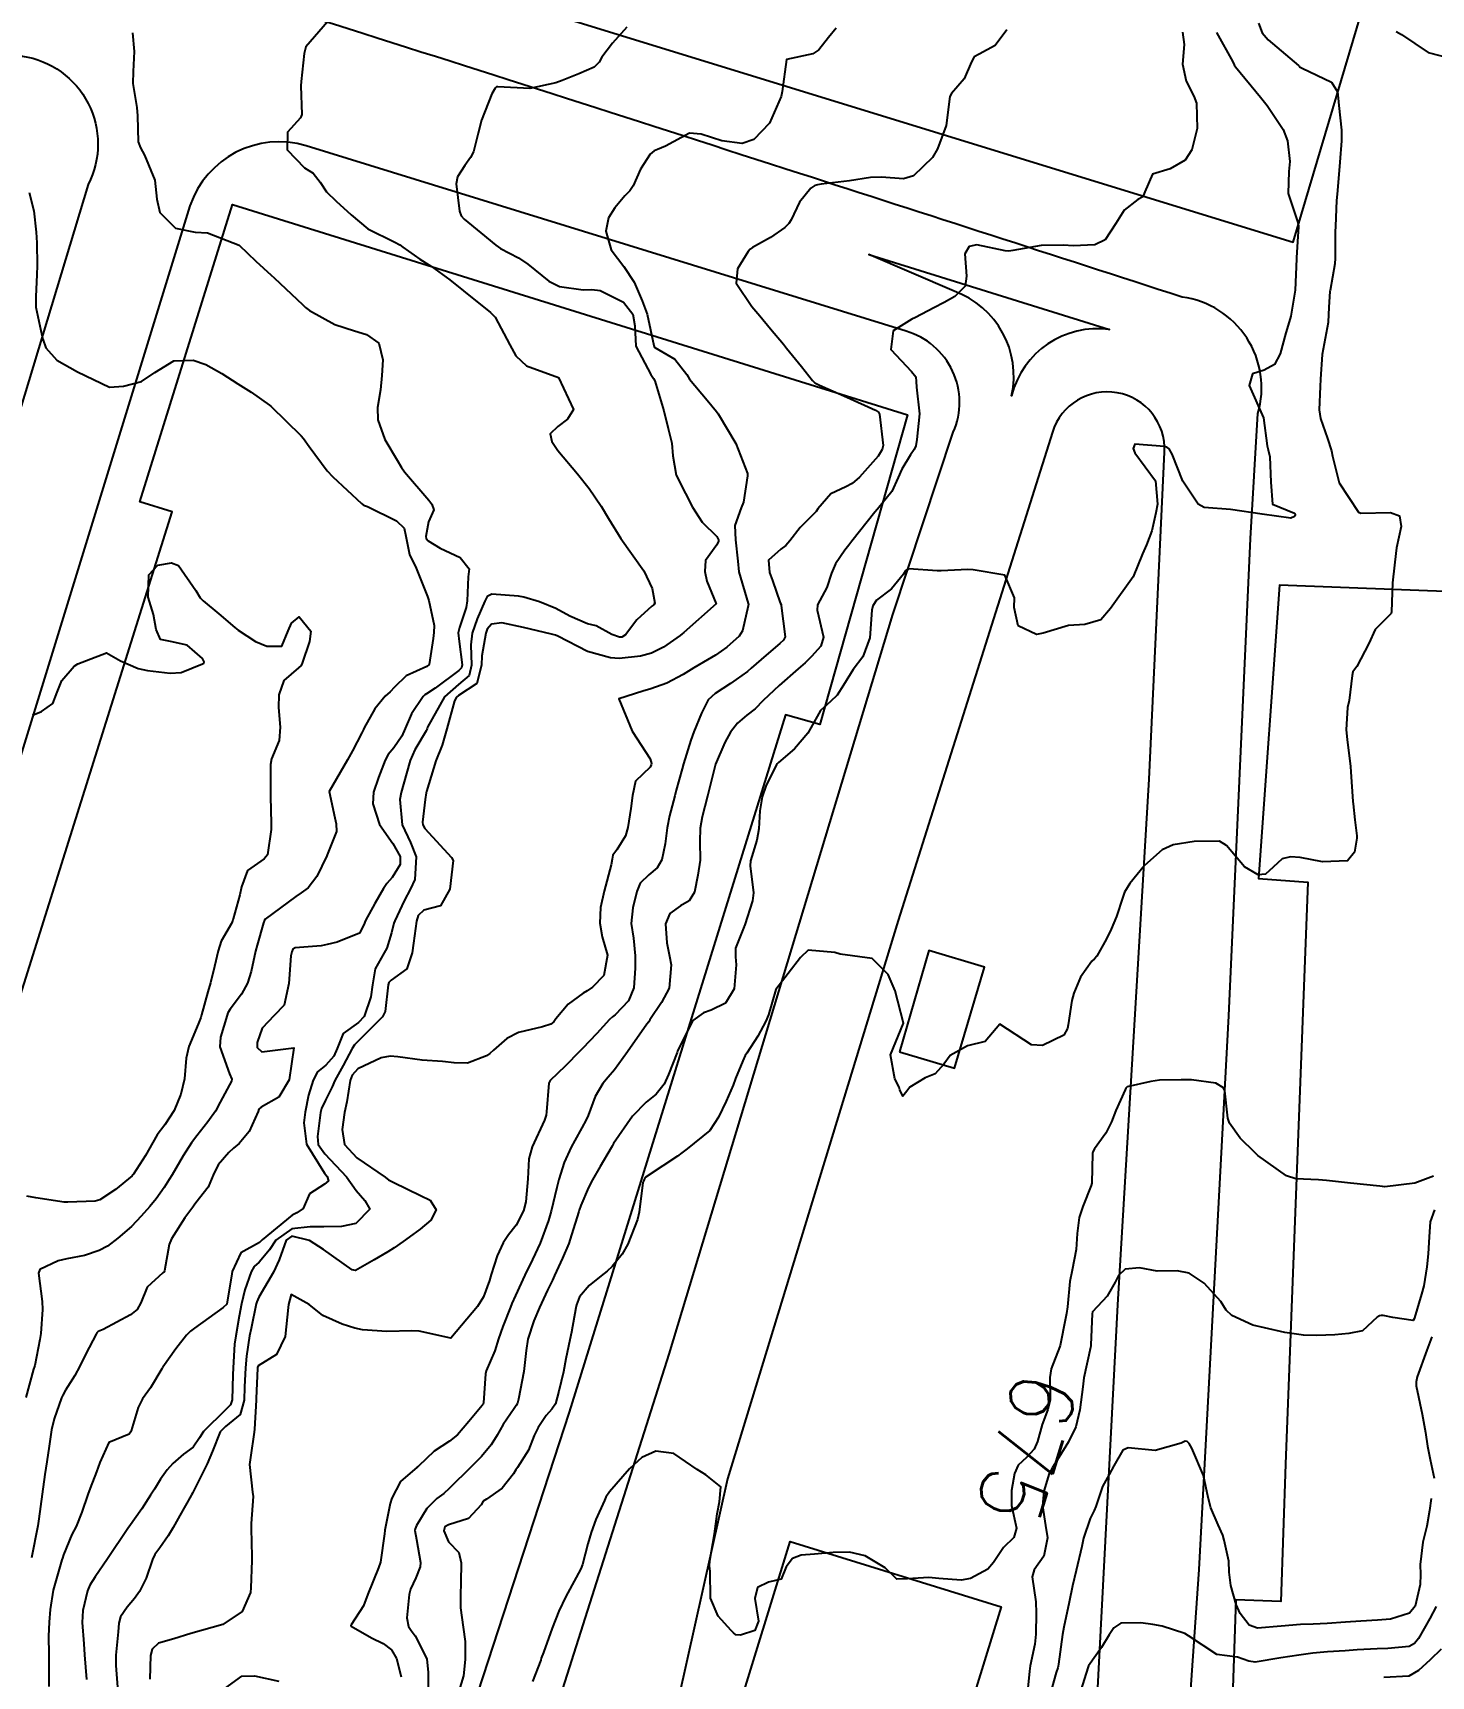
# Model space of a CAD drawing. Header units: metres. Extents: x 292545 to 299085, y 7450245 to 7463078.
# Drawn here: x 296353.4 to 296440.6, y 7459966.2 to 7460068.7 of the extents above; entities that cross this region are included whole.
import ezdxf
from ezdxf.enums import TextEntityAlignment as Align

# ---------------------------------------------------------------- set-up
doc = ezdxf.new("R2010")
doc.units = ezdxf.units.M
for name, color, linetype in [('Cotas', 45, 'Continuous'), ('Curvas de Nivel 1m', 11, 'Continuous'), ('Curvas de Nivel 5m', 15, 'Continuous'), ('Edificações', 30, 'Continuous'), ('Vias Primárias', 230, 'Continuous')]:
    doc.layers.add(name, color=color, linetype=linetype)
doc.styles.add('Style-STANDARD', font='STANDARD.shx')

msp = doc.modelspace()

# ---------------------------------------------------------------- linework, layer by layer
at = {"layer": 'Curvas de Nivel 1m', "flags": 128}
for points, elevation in [([(296371.76, 7460069.39), (296370.41, 7460067.83), (296370.31, 7460067.5), (296370.3, 7460067.41), (296370.11, 7460065.68), (296370.09, 7460065.41), (296370.16, 7460063.61), (296370.06, 7460063.41), (296369.26, 7460062.51), (296369.24, 7460061.42), (296370.32, 7460060.3), (296370.85, 7460059.95), (296371.29, 7460059.4), (296371.69, 7460058.79), (296372.29, 7460058.21), (296373.22, 7460057.37), (296374.27, 7460056.49), (296375.95, 7460055.65), (296376.26, 7460055.48), (296376.45, 7460055.34), (296377.51, 7460054.59), (296378.24, 7460054.14), (296379.38, 7460053.3), (296380.23, 7460052.63), (296381.93, 7460051.27), (296382.21, 7460050.97), (296383.12, 7460049.26), (296383.49, 7460048.56), (296384.17, 7460047.95), (296386.16, 7460047.22), (296387.09, 7460045.21), (296386.72, 7460044.62), (296386.12, 7460044.17), (296385.64, 7460043.7), (296385.75, 7460043.22), (296386.11, 7460042.67), (296387.34, 7460041.21), (296388.08, 7460040.3), (296388.82, 7460039.19), (296389.29, 7460038.42), (296390.04, 7460037.17), (296391.48, 7460035.16), (296392, 7460034.06), (296392.17, 7460033.15), (296392.1, 7460033.04), (296391.99, 7460032.96), (296391.04, 7460032.11), (296390.33, 7460031.17), (296390.11, 7460031.03), (296389.97, 7460031.03), (296389.48, 7460031.18), (296388.51, 7460031.73), (296387.98, 7460031.86), (296386.86, 7460032.34), (296385.99, 7460032.81), (296384.97, 7460033.23), (296384, 7460033.52), (296383.67, 7460033.58), (296382, 7460033.7), (296381.71, 7460033.56), (296381.57, 7460033.27), (296381.09, 7460032.17), (296380.77, 7460031.28), (296380.69, 7460030.55), (296380.74, 7460029.28), (296380.59, 7460028.63), (296379.93, 7460028.08), (296379.05, 7460027.3), (296378, 7460025.41), (296377.97, 7460025.32), (296377.95, 7460025.27), (296377.9, 7460025.18), (296377.21, 7460024), (296376.9, 7460023.33), (296376.67, 7460022.53), (296376.35, 7460021.34), (296376.27, 7460020.91), (296376.4, 7460019.33), (296376.94, 7460018.21), (296377.29, 7460017.33), (296377.2, 7460015.92), (296376.94, 7460015.33), (296376.53, 7460014.58), (296375.95, 7460013.34), (296375.9, 7460013.19), (296375.75, 7460012.58), (296375.45, 7460011.63), (296375.29, 7460011.34), (296374.73, 7460010.34), (296374.55, 7460009.35), (296374.46, 7460008.6), (296374.05, 7460007.36), (296373.68, 7460007), (296372.74, 7460006.31), (296372.36, 7460005.38), (296372.15, 7460004.89), (296371.65, 7460004.34), (296371.12, 7460003.92), (296370.85, 7460003.4), (296370.57, 7460002.46), (296370.36, 7460001.4), (296370.28, 7460000.73), (296370.44, 7459999.4), (296371.57, 7459997.59), (296371.73, 7459997.39), (296371.82, 7459997.13), (296371.56, 7459996.91), (296370.63, 7459996.32), (296370.24, 7459995.4), (296369.83, 7459995.12), (296369.54, 7459994.97), (296367.67, 7459993.44), (296367.6, 7459993.36), (296367.52, 7459993.28), (296366.34, 7459992.63), (296365.81, 7459991.46), (296365.76, 7459991.18), (296365.48, 7459989.46), (296365.47, 7459989.42), (296365.24, 7459989.23), (296363.46, 7459987.93), (296363.21, 7459987.74), (296362.96, 7459987.49), (296362.3, 7459986.64), (296361.49, 7459985.51), (296361.46, 7459985.47), (296361.42, 7459985.4), (296360.71, 7459984.22), (296360.22, 7459983.52), (296359.94, 7459982.99), (296359.5, 7459981.53), (296359.47, 7459981.44), (296359.38, 7459981.33), (296358.11, 7459980.81), (296357.55, 7459979.56), (296357.35, 7459978.98), (296356.95, 7459977.95), (296356.81, 7459977.57), (296356.43, 7459976.45), (296356.08, 7459975.57), (296355.81, 7459975.06), (296355.29, 7459973.8), (296355.22, 7459973.58), (296355.19, 7459973.49), (296354.64, 7459971.59), (296354.45, 7459970.39), (296354.39, 7459969.59), (296354.36, 7459968.73), (296354.37, 7459967.59), (296354.38, 7459966.77), (296354.38, 7459965.59)], 682), ([(296359.6, 7460068.71), (296359.7, 7460067.54), (296359.63, 7460066.29), (296359.61, 7460065.54), (296359.85, 7460064.05), (296359.91, 7460063.53), (296359.95, 7460061.92), (296360.08, 7460061.53), (296360.33, 7460061.09), (296360.99, 7460059.52), (296361.11, 7460058.33), (296361.3, 7460057.51), (296362.27, 7460056.53), (296363.49, 7460056.27), (296364.26, 7460056.24), (296366.25, 7460055.46), (296367.28, 7460054.48), (296368.23, 7460053.59), (296368.42, 7460053.43), (296370.22, 7460051.74), (296370.39, 7460051.58), (296370.62, 7460051.4), (296372.2, 7460050.53), (296373.44, 7460050.12), (296374.19, 7460049.89), (296374.96, 7460049.35), (296375.21, 7460048.31), (296375.14, 7460047.35), (296375.05, 7460046.45), (296374.87, 7460045.35), (296374.9, 7460044.58), (296375.33, 7460043.35), (296376.1, 7460042.06), (296376.37, 7460041.61), (296376.56, 7460041.33), (296378.07, 7460039.56), (296378.26, 7460039.31), (296378.39, 7460038.97), (296378.05, 7460038.22), (296377.89, 7460037.31), (296377.91, 7460037.18), (296378.04, 7460037.04), (296378.77, 7460036.57), (296380.03, 7460036), (296380.58, 7460035.28), (296380.52, 7460034.78), (296380.47, 7460033.29), (296380.4, 7460032.87), (296379.98, 7460031.62), (296379.91, 7460031.29), (296379.96, 7460030.75), (296380.15, 7460029.29), (296380.12, 7460029.11), (296379.94, 7460028.95), (296378.46, 7460027.85), (296377.92, 7460027.49), (296377.82, 7460027.42), (296377.72, 7460027.32), (296376.99, 7460026.25), (296376.6, 7460025.33), (296376.38, 7460024.85), (296375.88, 7460024.13), (296375.53, 7460023.7), (296375.34, 7460023.35), (296374.94, 7460022.27), (296374.62, 7460021.35), (296374.58, 7460020.62), (296375, 7460019.35), (296375.82, 7460018.15), (296376.29, 7460017.34), (296376.29, 7460016.84), (296375.79, 7460016.03), (296375.46, 7460015.67), (296375.24, 7460015.35), (296374.7, 7460014.42), (296374.13, 7460013.36), (296374.02, 7460013.08), (296373.75, 7460012.57), (296372.36, 7460012), (296371.74, 7460011.85), (296371.35, 7460011.78), (296369.74, 7460011.66), (296369.59, 7460011.56), (296369.53, 7460011.41), (296369.47, 7460011.16), (296369.35, 7460009.42), (296369.05, 7460008.07), (296368.43, 7460007.43), (296367.68, 7460006.65), (296367.36, 7460005.74), (296367.36, 7460005.44), (296367.66, 7460005.17), (296369.66, 7460005.41), (296369.36, 7460003.41), (296368.72, 7460002.33), (296367.62, 7460001.71), (296367.48, 7460001.58), (296367.42, 7460001.44), (296366.86, 7460000.19), (296366.24, 7459999.45), (296365.89, 7459999.16), (296365.59, 7459998.89), (296364.94, 7459998.11), (296364.62, 7459997.47), (296364.31, 7459996.72), (296363.55, 7459995.75), (296363.43, 7459995.6), (296363.35, 7459995.48), (296362.85, 7459994.81), (296362.02, 7459993.5), (296361.88, 7459993.14), (296361.59, 7459991.51), (296361.56, 7459991.44), (296361.49, 7459991.39), (296360.5, 7459990.5), (296360.1, 7459989.52), (296359.89, 7459989.1), (296359.47, 7459988.76), (296357.76, 7459987.86), (296357.45, 7459987.72), (296357.37, 7459987.64), (296357.33, 7459987.56), (296356.68, 7459986.33), (296356.31, 7459985.57), (296356, 7459984.99), (296355.41, 7459984.07), (296355.24, 7459983.75), (296355.16, 7459983.58), (296354.71, 7459982.27), (296354.54, 7459981.59), (296354.39, 7459980.57), (296354.24, 7459979.59), (296354.12, 7459978.81), (296353.95, 7459977.59), (296353.75, 7459976.04), (296353.68, 7459975.6), (296353.28, 7459973.61)], 683), ([(296390.42, 7460069.07), (296389.52, 7460068.06), (296388.87, 7460067.19), (296388.69, 7460066.89), (296388.39, 7460066.56), (296387.43, 7460066.16), (296386.38, 7460065.73), (296386, 7460065.6), (296384.37, 7460065.24), (296382.37, 7460065.35), (296382.3, 7460065.34), (296382.21, 7460065.26), (296382.01, 7460064.91), (296381.36, 7460063.27), (296381.16, 7460062.46), (296380.85, 7460061.28), (296380.67, 7460060.94), (296380.31, 7460060.44), (296379.87, 7460059.73), (296379.78, 7460059.3), (296379.99, 7460057.59), (296380.1, 7460057.29), (296380.28, 7460057.08), (296381.32, 7460056.23), (296382.26, 7460055.46), (296382.55, 7460055.27), (296383.67, 7460054.67), (296384.24, 7460054.28), (296385.55, 7460053.23), (296386.23, 7460052.89), (296387.71, 7460052.68), (296388.23, 7460052.71), (296388.77, 7460052.64), (296390.21, 7460051.91), (296390.79, 7460051.16), (296390.92, 7460050.44), (296390.98, 7460049.16), (296391.92, 7460047.4), (296392.09, 7460047.15), (296392.16, 7460047), (296392.74, 7460045.14), (296393.01, 7460044.03), (296393.22, 7460043.13), (296393.3, 7460042.33), (296393.51, 7460041.13), (296394.08, 7460039.99), (296394.52, 7460039.12), (296395.13, 7460038.19), (296396.04, 7460037.31), (296396.14, 7460037.1), (296396.14, 7460037), (296396.04, 7460036.78), (296395.33, 7460035.81), (296395.28, 7460035.11), (296395.41, 7460034.52), (296395.99, 7460033.1), (296393.97, 7460031.31), (296393.88, 7460031.23), (296393.76, 7460031.13), (296392.72, 7460030.39), (296391.96, 7460030.02), (296391.28, 7460029.83), (296389.95, 7460029.69), (296389.4, 7460029.73), (296387.96, 7460030.12), (296386.11, 7460031.08), (296385.97, 7460031.15), (296385.72, 7460031.22), (296383.98, 7460031.63), (296382.63, 7460031.91), (296381.98, 7460031.83), (296381.71, 7460031.53), (296381.62, 7460031.27), (296381.38, 7460029.85), (296381.36, 7460029.28), (296381.07, 7460028.14), (296379.92, 7460027.38), (296379.8, 7460027.29), (296379.68, 7460027.05), (296379.2, 7460025.3), (296378.91, 7460024.28), (296378.51, 7460023.31), (296377.92, 7460021.39), (296377.91, 7460021.32), (296377.85, 7460020.91), (296377.67, 7460019.49), (296377.69, 7460019.32), (296377.83, 7460019.1), (296379.49, 7460017.29), (296379.59, 7460017.09), (296379.38, 7460015.3), (296378.81, 7460014.26), (296377.76, 7460014), (296377.41, 7460013.67), (296377.3, 7460013.32), (296377.11, 7460011.95), (296377.04, 7460011.33), (296376.7, 7460010.35), (296375.72, 7460009.63), (296375.57, 7460009.48), (296375.54, 7460009.34), (296375.34, 7460007.69), (296375.18, 7460007.35), (296373.67, 7460005.83), (296373.44, 7460005.6), (296373.3, 7460005.37), (296372.72, 7460004.31), (296372.21, 7460003.38), (296372.04, 7460002.98), (296371.62, 7460002.15), (296371.38, 7460001.63), (296371.31, 7460001.39), (296371.12, 7459999.88), (296371.18, 7459999.39), (296371.58, 7459998.8), (296372.93, 7459997.38), (296373.55, 7459996.52), (296374.09, 7459995.9), (296374.4, 7459995.36), (296373.53, 7459994.47), (296372.63, 7459994.28), (296371.53, 7459994.25), (296370.67, 7459994.26), (296369.53, 7459994.12), (296368.53, 7459993.42), (296368.14, 7459992.81), (296367.5, 7459992.04), (296367.17, 7459991.77), (296366.99, 7459991.45), (296366.6, 7459990.33), (296366.38, 7459989.45), (296366.24, 7459988.68), (296366.03, 7459987.45), (296365.96, 7459986.94), (296365.86, 7459985.46), (296365.85, 7459985.03), (296365.8, 7459983.46), (296365.71, 7459983.15), (296365.4, 7459982.83), (296364.01, 7459981.48), (296363.76, 7459981.1), (296363.37, 7459980.52), (296362.78, 7459980.08), (296362.11, 7459979.5), (296361.76, 7459979.09), (296361.34, 7459978.51), (296360.96, 7459977.89), (296360.72, 7459977.52), (296360.17, 7459976.67), (296359.36, 7459975.53), (296359.34, 7459975.5), (296359.3, 7459975.45), (296358.02, 7459973.55), (296357.27, 7459972.43), (296356.93, 7459971.9), (296356.78, 7459971.56), (296356.49, 7459970.32), (296356.46, 7459969.57), (296356.55, 7459968.24), (296356.6, 7459967.57), (296356.73, 7459966.03)], 681), ([(296414.12, 7460068.89), (296413.4, 7460067.91), (296412.4, 7460067.37), (296412.09, 7460067.22), (296411.93, 7460066.91), (296411.46, 7460065.84), (296410.67, 7460064.93), (296410.56, 7460064.74), (296410.35, 7460062.93), (296409.8, 7460061.47), (296409.49, 7460060.94), (296408.31, 7460059.8), (296407.68, 7460059.6), (296406.31, 7460059.7), (296405.62, 7460059.68), (296404.31, 7460059.48), (296402.55, 7460059.27), (296402.31, 7460059.24), (296402.15, 7460059.19), (296401.91, 7460059.03), (296401.19, 7460058.15), (296400.67, 7460057.05), (296400.52, 7460056.81), (296400.28, 7460056.58), (296399.39, 7460055.94), (296398.26, 7460055.33), (296398.11, 7460055.22), (296397.99, 7460055.08), (296397.33, 7460054), (296397.25, 7460053.09), (296398.21, 7460051.64), (296398.72, 7460051.07), (296399.39, 7460050.26), (296400.19, 7460049.3), (296400.39, 7460049.05), (296401.31, 7460047.9), (296402, 7460047.03), (296402.16, 7460046.88), (296402.45, 7460046.74), (296404.15, 7460045.99), (296405.94, 7460045.18), (296406.13, 7460045.05), (296406.17, 7460044.98), (296406.18, 7460044.93), (296406.41, 7460042.98), (296406.36, 7460042.73), (296406.11, 7460042.3), (296404.94, 7460041), (296404.48, 7460040.61), (296404.08, 7460040.4), (296403.14, 7460039.96), (296402.34, 7460039.03), (296402.23, 7460038.86), (296402.06, 7460038.69), (296401.23, 7460037.86), (296400.59, 7460037.04), (296400.35, 7460036.74), (296400.03, 7460036.52), (296399.25, 7460035.83), (296399.32, 7460035.06), (296399.51, 7460034.56), (296399.99, 7460033.17), (296400.04, 7460033.05), (296400.05, 7460032.99), (296400.29, 7460031.05), (296400.19, 7460030.83), (296399.97, 7460030.63), (296399.12, 7460029.9), (296398.18, 7460029.08), (296397.94, 7460028.88), (296396.89, 7460028.13), (296395.93, 7460027.51), (296395.5, 7460027.11), (296395.09, 7460026.29), (296394.61, 7460025.12), (296394.41, 7460024.6), (296393.96, 7460023.13), (296393.87, 7460022.82), (296393.51, 7460021.48), (296393.41, 7460021.13), (296393.08, 7460019.89), (296392.93, 7460019.14), (296392.81, 7460018.14), (296392.6, 7460017.14), (296392.31, 7460016.63), (296391.79, 7460016.21), (296391.26, 7460015.68), (296391.04, 7460015.16), (296390.79, 7460014.14), (296390.7, 7460013.16), (296390.84, 7460012.26), (296390.95, 7460011.16), (296390.95, 7460010.38), (296390.87, 7460009.16), (296390.52, 7460008.35), (296389.69, 7460007.47), (296389.52, 7460007.34), (296389.35, 7460007.18), (296388.56, 7460006.31), (296387.66, 7460005.38), (296387.58, 7460005.29), (296387.49, 7460005.2), (296386.58, 7460004.28), (296385.64, 7460003.37), (296385.55, 7460003.22), (296385.42, 7460001.42), (296385.4, 7460001.22), (296385.29, 7460000.9), (296384.51, 7459999.24), (296384.32, 7459998.5), (296384.24, 7459997.24), (296384.12, 7459995.81), (296383.98, 7459995.24), (296383.53, 7459994.36), (296383.04, 7459993.75), (296382.72, 7459993.26), (296382.34, 7459992.44), (296381.96, 7459991.27), (296381.86, 7459990.9), (296381.48, 7459989.89), (296381.11, 7459989.28), (296379.45, 7459987.3), (296377.46, 7459987.74), (296377.02, 7459987.76), (296375.46, 7459987.72), (296373.93, 7459987.83), (296373.46, 7459987.93), (296372.66, 7459988.18), (296371.47, 7459988.72), (296370.61, 7459989.4), (296369.48, 7459990.04), (296369.31, 7459989.41), (296369.29, 7459989.23), (296369.12, 7459987.41), (296368.57, 7459986.29), (296367.43, 7459985.59), (296367.39, 7459985.48), (296367.38, 7459985.44), (296367.31, 7459983.54), (296367.31, 7459983.44), (296367.2, 7459981.63), (296367.18, 7459981.44), (296366.94, 7459979.86), (296366.88, 7459979.44), (296367.08, 7459977.7), (296367.11, 7459977.44), (296367, 7459975.75), (296366.99, 7459975.44), (296367.03, 7459973.7), (296367.03, 7459973.44), (296366.98, 7459971.73), (296366.96, 7459971.44), (296366.44, 7459970.26), (296365.23, 7459969.46), (296363.23, 7459968.89), (296362.17, 7459968.55), (296361.22, 7459968.3), (296360.82, 7459967.91), (296360.71, 7459967.52), (296360.67, 7459966.04)], 679), ([(296425.09, 7460068.76), (296425.19, 7460067.98), (296425.09, 7460066.76), (296425.32, 7460065.7), (296425.8, 7460064.75), (296425.95, 7460064.32), (296425.99, 7460062.75), (296425.67, 7460061.41), (296425.25, 7460060.76), (296424.32, 7460060.22), (296423.21, 7460059.89), (296422.74, 7460058.79), (296422.61, 7460058.48), (296422.3, 7460058.32), (296421.44, 7460057.65), (296420.92, 7460056.81), (296420.26, 7460055.81), (296419.61, 7460055.48), (296418.26, 7460055.43), (296417.65, 7460055.46), (296416.26, 7460055.45), (296414.51, 7460055.14), (296414.25, 7460055.1), (296414.03, 7460055.11), (296412.26, 7460055.48), (296411.78, 7460055.39), (296411.51, 7460054.92), (296411.61, 7460053.54), (296411.52, 7460052.92), (296410.88, 7460052.27), (296410.22, 7460051.89), (296409.58, 7460051.57), (296408.43, 7460050.96), (296408.2, 7460050.86), (296407.04, 7460050.12), (296406.9, 7460048.97), (296408.17, 7460047.6), (296408.46, 7460047.25), (296408.48, 7460046.96), (296408.5, 7460046.61), (296408.67, 7460044.95), (296408.51, 7460043.35), (296408.44, 7460042.96), (296408.35, 7460042.72), (296408.11, 7460042.4), (296407.57, 7460041.49), (296407.35, 7460040.97), (296406.95, 7460040.1), (296406.06, 7460039.01), (296406.05, 7460039), (296406.03, 7460038.98), (296405.89, 7460038.81), (296404.46, 7460037), (296404.28, 7460036.77), (296404.03, 7460036.44), (296403.43, 7460035.6), (296403.18, 7460035.02), (296402.9, 7460034.13), (296402.31, 7460033.03), (296402.3, 7460032.71), (296402.68, 7460031.02), (296402.53, 7460030.46), (296401.95, 7460029.81), (296401.55, 7460029.43), (296401.12, 7460029.04), (296399.93, 7460028), (296398.93, 7460027.07), (296398.43, 7460026.56), (296397.91, 7460026.15), (296397.33, 7460025.66), (296396.88, 7460025.09), (296396.54, 7460024.45), (296395.96, 7460023.1), (296395.94, 7460023.03), (296395.87, 7460022.78), (296395.46, 7460021.11), (296395.13, 7460019.81), (296395, 7460019.11), (296394.98, 7460018.28), (296394.99, 7460017.11), (296394.86, 7460016.18), (296394.65, 7460015.12), (296394.31, 7460014.58), (296393.77, 7460014.27), (296393.1, 7460013.8), (296392.83, 7460013.14), (296392.92, 7460011.96), (296393.09, 7460011.14), (296393.18, 7460010.59), (296393.07, 7460009.14), (296392.59, 7460008.25), (296391.86, 7460007.15), (296391.79, 7460007.04), (296391.68, 7460006.88), (296390.46, 7460005.17), (296389.65, 7460004.04), (296389.25, 7460003.58), (296388.92, 7460003.19), (296388.44, 7460002.38), (296388.01, 7460001.2), (296387.89, 7460000.92), (296387.61, 7460000.43), (296387.17, 7459999.63), (296386.95, 7459999.21), (296386.52, 7459998.27), (296386.19, 7459997.21), (296386.06, 7459996.71), (296385.71, 7459995.22), (296385.67, 7459995.09), (296385.54, 7459994.64), (296385.01, 7459993.23), (296384.53, 7459992.21), (296384.06, 7459991.24), (296383.48, 7459989.96), (296383.26, 7459989.47), (296383.17, 7459989.25), (296382.68, 7459988.04), (296382.42, 7459987.26), (296382.19, 7459986.51), (296381.65, 7459985.27), (296381.6, 7459985.09), (296381.49, 7459983.27), (296381.47, 7459983.2), (296381.4, 7459983.12), (296380.56, 7459982.11), (296379.86, 7459981.29), (296379.37, 7459980.88), (296378.4, 7459980.27), (296377.42, 7459979.32), (296377.39, 7459979.29), (296377.35, 7459979.26), (296376.3, 7459978.37), (296375.76, 7459977.34), (296375.66, 7459977), (296375.32, 7459975.34), (296375.32, 7459975.32), (296375.3, 7459975.11), (296375.05, 7459973.34), (296374.93, 7459972.99), (296374.27, 7459971.35), (296373.99, 7459970.62), (296373.23, 7459969.43), (296373.21, 7459969.4), (296373.21, 7459969.37), (296373.23, 7459969.35), (296374.49, 7459968.62), (296375.22, 7459968.26), (296375.74, 7459967.87), (296376.06, 7459967.34), (296376.34, 7459966.19)], 678), ([(296427.2, 7460068.73), (296428.22, 7460066.9), (296428.3, 7460066.72), (296428.39, 7460066.58), (296429.94, 7460064.7), (296430.36, 7460064.17), (296431.36, 7460062.68), (296431.64, 7460061.98), (296431.77, 7460060.68), (296431.71, 7460060.07), (296431.67, 7460058.68), (296432.28, 7460056.89), (296432.32, 7460056.67), (296432.32, 7460056.62), (296432.26, 7460055.7), (296432.2, 7460054.67), (296432.19, 7460054.61), (296432.11, 7460052.67), (296431.84, 7460051.05), (296431.73, 7460050.68), (296431.53, 7460050.01), (296431.18, 7460048.69), (296430.83, 7460048.03), (296430.17, 7460047.68), (296429.44, 7460047.44), (296429.25, 7460046.71), (296430.13, 7460044.7), (296430.36, 7460042.95), (296430.42, 7460042.7), (296430.53, 7460042.27), (296430.59, 7460040.69), (296430.7, 7460039.32), (296432.06, 7460038.75), (296432.12, 7460038.67), (296432.11, 7460038.62), (296432.06, 7460038.54), (296431.84, 7460038.45), (296430.06, 7460038.7), (296428.07, 7460038.98), (296426.43, 7460039.1), (296426.07, 7460039.31), (296425.11, 7460040.76), (296424.44, 7460042.43), (296424.25, 7460042.77), (296424.11, 7460042.88), (296423.97, 7460042.91), (296422.12, 7460043.06), (296422, 7460042.79), (296422.11, 7460042.52), (296423.39, 7460040.78), (296423.53, 7460039.31), (296423.41, 7460038.78), (296423.17, 7460037.66), (296422.84, 7460036.78), (296422.59, 7460036.23), (296422.01, 7460034.79), (296420.59, 7460032.81), (296419.99, 7460032.11), (296418.99, 7460031.82), (296417.98, 7460031.76), (296416.4, 7460031.28), (296415.98, 7460031.19), (296414.83, 7460031.73), (296414.59, 7460032.88), (296414.6, 7460033.48), (296414.01, 7460034.89), (296412.02, 7460035.22), (296411.69, 7460035.25), (296410.02, 7460035.16), (296409.79, 7460035.17), (296408.02, 7460035.29), (296407.81, 7460035.17), (296407.67, 7460034.96), (296406.94, 7460034.03), (296406, 7460033.33), (296405.77, 7460032.98), (296405.71, 7460032.7), (296405.58, 7460030.99), (296405.15, 7460029.79), (296404.54, 7460029), (296403.93, 7460028.03), (296403.54, 7460027.4), (296403.13, 7460027.02), (296402.5, 7460026.44), (296401.91, 7460025.37), (296401.71, 7460025.03), (296400.88, 7460024.05), (296399.88, 7460023.2), (296399.8, 7460023.13), (296399.76, 7460023.06), (296399.12, 7460021.8), (296398.86, 7460021.07), (296398.72, 7460020.19), (296398.65, 7460019.07), (296398.53, 7460018.36), (296398.13, 7460017.08), (296398.12, 7460016.76), (296398.33, 7460015.07), (296398.27, 7460014.58), (296397.79, 7460013.08), (296397.78, 7460013.05), (296397.75, 7460012.99), (296397.2, 7460011.62), (296397.2, 7460011.09), (296397.24, 7460010.6), (296397.11, 7460009.09), (296396.58, 7460008.21), (296395.69, 7460007.77), (296395.2, 7460007.6), (296394.54, 7460007.12), (296393.67, 7460005.39), (296393.59, 7460005.2), (296393.57, 7460005.13), (296393.02, 7460003.76), (296392.75, 7460003.14), (296392.25, 7460002.52), (296391.62, 7460002.03), (296390.77, 7460001.16), (296389.6, 7459999.45), (296389.5, 7459999.28), (296389.44, 7459999.18), (296388.75, 7459998.01), (296388.28, 7459997.19), (296388.04, 7459996.71), (296387.55, 7459995.58), (296387.45, 7459995.3), (296387.42, 7459995.2), (296386.98, 7459993.76), (296386.8, 7459993.21), (296386.42, 7459992.3), (296385.92, 7459991.22), (296385.78, 7459990.92), (296385.48, 7459990.3), (296384.98, 7459989.23), (296384.63, 7459988.4), (296384.25, 7459987.24), (296384.14, 7459986.54), (296383.99, 7459985.24), (296383.66, 7459983.5), (296383.6, 7459983.25), (296383.53, 7459983.12), (296383.4, 7459982.92), (296382.72, 7459981.92), (296382.34, 7459981.26), (296381.97, 7459980.66), (296381.36, 7459979.93), (296380.71, 7459979.28), (296379.34, 7459977.94), (296379.01, 7459977.63), (296378.58, 7459977.31), (296377.94, 7459976.69), (296377.31, 7459975.62), (296377.22, 7459975.41), (296377.2, 7459975.32), (296377.3, 7459974.75), (296377.56, 7459973.32), (296377.54, 7459973.05), (296377.27, 7459972.37), (296376.94, 7459971.65), (296376.84, 7459971.32), (296376.7, 7459969.87), (296376.8, 7459969.32), (296376.97, 7459969.07), (296377.23, 7459968.74), (296377.94, 7459967.31), (296378.04, 7459966.47), (296378.03, 7459965.31)], 677), ([(296429.82, 7460069.31), (296430.06, 7460068.7), (296430.42, 7460068.27), (296432.31, 7460066.67), (296432.35, 7460066.63), (296432.39, 7460066.59), (296432.55, 7460066.51), (296434.38, 7460065.64), (296434.76, 7460065.02), (296434.8, 7460064.64), (296434.83, 7460064.18), (296434.99, 7460062.64), (296435, 7460061.98), (296434.89, 7460060.64), (296434.85, 7460060.12), (296434.72, 7460058.65), (296434.69, 7460058.26), (296434.62, 7460056.65), (296434.61, 7460056.3), (296434.61, 7460054.65), (296434.58, 7460054.31), (296434.29, 7460052.65), (296434.28, 7460052.6), (296434.22, 7460051.59), (296434.16, 7460050.69), (296434.16, 7460050.65), (296433.85, 7460048.99), (296433.8, 7460048.65), (296433.7, 7460047.11), (296433.67, 7460046.65), (296433.61, 7460045.19), (296433.7, 7460044.65), (296434.12, 7460043.41), (296434.38, 7460042.65), (296434.43, 7460042.32), (296434.85, 7460040.64), (296436.06, 7460038.82), (296436.2, 7460038.76), (296438.06, 7460038.79), (296438.61, 7460038.59), (296438.72, 7460037.93), (296438.43, 7460036.6), (296438.39, 7460036.24), (296438.21, 7460034.6), (296438.19, 7460034.42), (296438.12, 7460032.6), (296438.09, 7460032.5), (296437.99, 7460032.39), (296437.09, 7460031.5), (296436.71, 7460030.62), (296435.95, 7460029.2), (296435.71, 7460028.87), (296435.66, 7460028.63), (296435.48, 7460027.08), (296435.37, 7460026.64), (296435.29, 7460025.25), (296435.36, 7460024.64), (296435.56, 7460022.95), (296435.59, 7460022.63), (296435.71, 7460020.78), (296435.72, 7460020.63), (296435.84, 7460019.63), (296435.96, 7460018.63), (296435.96, 7460018.49), (296435.81, 7460017.61), (296435.37, 7460017.07), (296433.81, 7460017.02), (296432.43, 7460017.29), (296431.81, 7460017.33), (296431.29, 7460017.2), (296430.73, 7460016.69), (296430.26, 7460016.24), (296429.8, 7460016.2), (296428.95, 7460016.71), (296427.82, 7460018.04), (296427.4, 7460018.31), (296425.82, 7460018.29), (296424.5, 7460018.08), (296423.81, 7460017.77), (296422.71, 7460016.79), (296421.79, 7460015.67), (296421.47, 7460015.12), (296421.36, 7460014.8), (296420.97, 7460013.6), (296420.64, 7460012.81), (296420.35, 7460012.21), (296419.74, 7460011.14), (296419.59, 7460010.97), (296419.43, 7460010.82), (296418.72, 7460009.83), (296418.3, 7460008.83), (296418.17, 7460008.36), (296417.96, 7460006.84), (296417.91, 7460006.61), (296417.68, 7460006.21), (296416.36, 7460005.55), (296415.67, 7460005.6), (296413.68, 7460006.89), (296412.77, 7460005.8), (296411.67, 7460005.54), (296410.59, 7460004.93), (296410.2, 7460004.39), (296409.65, 7460003.8), (296409.04, 7460003.54), (296408.07, 7460002.96), (296407.88, 7460002.71), (296407.63, 7460002.4), (296407.46, 7460002.79), (296407.4, 7460002.96), (296407.13, 7460003.48), (296406.86, 7460004.97), (296407.68, 7460006.96), (296407.16, 7460008.97), (296406.73, 7460009.99), (296405.73, 7460010.99), (296403.74, 7460011.26), (296403.4, 7460011.35), (296401.74, 7460011.51), (296401.25, 7460011.04), (296399.71, 7460009.06), (296399.27, 7460007.48), (296399.1, 7460007.07), (296398.6, 7460006.14), (296397.91, 7460005.08), (296397.81, 7460004.93), (296397.66, 7460004.61), (296397.21, 7460003.51), (296397.05, 7460003.09), (296396.62, 7460002.09), (296396.14, 7460001.09), (296395.6, 7460000.26), (296394.19, 7459999.12), (296393.85, 7459998.87), (296393.59, 7459998.65), (296392.67, 7459998.05), (296391.57, 7459997.33), (296391.51, 7459997.2), (296391.49, 7459997.15), (296391.43, 7459997.02), (296391.19, 7459995.16), (296391.08, 7459994.7), (296390.49, 7459993.17), (296390.14, 7459992.54), (296389.5, 7459991.78), (296389.19, 7459991.49), (296388.82, 7459991.19), (296388.08, 7459990.6), (296387.48, 7459989.88), (296387.29, 7459989.39), (296387.25, 7459989.2), (296386.98, 7459987.68), (296386.86, 7459987.21), (296386.62, 7459986.03), (296386.48, 7459985.21), (296386.19, 7459984), (296385.98, 7459983.22), (296385.74, 7459982.88), (296385.39, 7459982.49), (296384.89, 7459981.73), (296384.65, 7459981.24), (296384.28, 7459980.33), (296383.61, 7459979.25), (296383.5, 7459979.1), (296383.35, 7459978.85), (296382.64, 7459977.96), (296381.66, 7459977.27), (296381.46, 7459977.14), (296381.33, 7459976.91), (296380.54, 7459976.06), (296379.31, 7459975.67), (296379.07, 7459975.54), (296379, 7459975.3), (296379.3, 7459974.61), (296379.95, 7459973.95), (296380.1, 7459973.29), (296380.06, 7459972.07), (296380.04, 7459971.29), (296380.05, 7459970.49), (296380.21, 7459969.29), (296380.33, 7459968.39), (296380.34, 7459967.28), (296380.23, 7459966.25), (296379.95, 7459965.29)], 676), ([(296353.15, 7460058.76), (296353.43, 7460057.61), (296353.59, 7460056.28), (296353.62, 7460055.61), (296353.65, 7460054.2), (296353.62, 7460053.61), (296353.55, 7460052.27), (296353.57, 7460051.61), (296353.94, 7460049.85), (296354, 7460049.6), (296354.18, 7460049.06), (296354.87, 7460048.29), (296356.16, 7460047.57), (296358.15, 7460046.62), (296359.02, 7460046.68), (296360.16, 7460046.97), (296360.99, 7460047.52), (296362.17, 7460048.25), (296363.37, 7460048.29), (296364.17, 7460048.03), (296365.16, 7460047.47), (296366.16, 7460046.83), (296367, 7460046.3), (296368.14, 7460045.49), (296368.21, 7460045.43), (296370.12, 7460043.58), (296370.25, 7460043.41), (296370.6, 7460042.91), (296371.73, 7460041.39), (296372.09, 7460041.03), (296373.87, 7460039.36), (296373.97, 7460039.27), (296374.06, 7460039.24), (296374.24, 7460039.18), (296376.05, 7460038.27), (296376.53, 7460037.82), (296376.64, 7460037.33), (296376.87, 7460036.17), (296377.28, 7460035.32), (296378, 7460033.56), (296378.07, 7460033.32), (296378.41, 7460031.75), (296378.39, 7460031.31), (296378.35, 7460030.93), (296378.1, 7460029.32), (296377.94, 7460029.2), (296376.65, 7460028.62), (296375.93, 7460027.91), (296375.66, 7460027.61), (296375.35, 7460027.35), (296374.71, 7460026.55), (296374.03, 7460025.36), (296373.99, 7460025.27), (296373.9, 7460025.05), (296373.32, 7460023.93), (296372.99, 7460023.37), (296371.85, 7460021.39), (296372.2, 7460019.75), (296372.3, 7460019.38), (296372.31, 7460018.9), (296371.81, 7460017.66), (296371.74, 7460017.45), (296371.72, 7460017.39), (296371.08, 7460016.1), (296370.55, 7460015.4), (296370.12, 7460015.07), (296369.78, 7460014.85), (296367.87, 7460013.44), (296367.82, 7460013.38), (296367.76, 7460013.21), (296367.37, 7460011.81), (296367.27, 7460011.44), (296366.99, 7460010.18), (296366.76, 7460009.45), (296366.39, 7460008.77), (296365.69, 7460007.83), (296365.54, 7460007.6), (296365.49, 7460007.46), (296365.07, 7460006.07), (296365.03, 7460005.47), (296365.65, 7460003.79), (296365.79, 7460003.46), (296365.77, 7460003.33), (296365.64, 7460003.11), (296365.06, 7460002.02), (296364.76, 7460001.47), (296364.29, 7460000.79), (296363.6, 7459999.92), (296363.28, 7459999.48), (296362.76, 7459998.67), (296362.06, 7459997.5), (296361.87, 7459997.2), (296361.56, 7459996.71), (296361.06, 7459996), (296360.67, 7459995.52), (296360.14, 7459994.92), (296359.53, 7459994.28), (296358.68, 7459993.54), (296358.02, 7459993.05), (296357.51, 7459992.78), (296356.6, 7459992.47), (296355.5, 7459992.25), (296354.95, 7459992.14), (296353.81, 7459991.6), (296353.72, 7459991.37), (296353.95, 7459989.6), (296353.97, 7459989.09), (296353.88, 7459987.6), (296353.82, 7459987.22), (296353.49, 7459985.6), (296353.48, 7459985.54), (296353.42, 7459985.37), (296352.94, 7459983.61)], 684), ([(296440.81, 7459995.31), (296440.54, 7459994.57), (296440.47, 7459993.63), (296440.4, 7459992.57), (296440.33, 7459991.75), (296440.14, 7459990.57), (296440, 7459990.06), (296439.56, 7459988.58), (296439.54, 7459988.51), (296439.47, 7459988.41), (296438.2, 7459988.6), (296437.6, 7459988.73), (296437.47, 7459988.73), (296437.37, 7459988.71), (296437.22, 7459988.61), (296436.31, 7459987.77), (296435.46, 7459987.61), (296434.59, 7459987.51), (296433.46, 7459987.47), (296432.63, 7459987.49), (296431.46, 7459987.66), (296430.2, 7459987.96), (296429.46, 7459988.13), (296428.16, 7459988.72), (296427.81, 7459989.06), (296427.48, 7459989.59), (296426.43, 7459990.74), (296425.5, 7459991.37), (296424.76, 7459991.5), (296423.5, 7459991.49), (296422.41, 7459991.69), (296421.5, 7459991.61), (296421.09, 7459991.21), (296420.89, 7459990.81), (296420.38, 7459989.92), (296419.47, 7459988.96), (296419.44, 7459988.82), (296419.37, 7459986.89), (296419.37, 7459986.82), (296419.34, 7459986.72), (296418.93, 7459984.83), (296418.86, 7459984.27), (296418.68, 7459982.83), (296418.43, 7459981.79), (296417.97, 7459980.84), (296417.36, 7459979.87), (296416.97, 7459979.24), (296416.77, 7459978.86), (296416.43, 7459977.76), (296416.35, 7459976.86), (296416.54, 7459975.62), (296416.66, 7459974.86), (296416.44, 7459973.71), (296415.84, 7459972.86), (296415.71, 7459972.43), (296415.93, 7459970.86), (296415.95, 7459970.16), (296415.93, 7459968.86), (296415.87, 7459968.22), (296415.58, 7459966.87), (296415.53, 7459966.54), (296415.38, 7459964.87)], 674), ([(296440.64, 7459987.39), (296440.32, 7459986.57), (296439.73, 7459984.89), (296439.65, 7459984.59), (296439.66, 7459984.34), (296440.03, 7459982.58), (296440.23, 7459981.42), (296440.36, 7459980.58), (296440.53, 7459979.74), (296440.77, 7459978.57)], 673), ([(296440.6, 7459977.31), (296440.48, 7459976.57), (296440.32, 7459975.58), (296440.08, 7459974.58), (296439.91, 7459973.2), (296439.92, 7459972.58), (296439.91, 7459971.94), (296439.59, 7459970.59), (296439.25, 7459970.16), (296438.05, 7459969.79), (296437.24, 7459969.73), (296436.2, 7459969.66), (296435.24, 7459969.59), (296434.1, 7459969.51), (296433.24, 7459969.48), (296432.45, 7459969.46), (296431.24, 7459969.35), (296429.76, 7459969.23), (296429.24, 7459969.41), (296428.67, 7459970.13), (296428.43, 7459970.71), (296428.1, 7459971.89), (296428, 7459972.72), (296427.97, 7459973.4), (296427.68, 7459974.72), (296427.6, 7459975.02), (296427.31, 7459975.67), (296426.86, 7459976.73), (296426.69, 7459977.37), (296426.39, 7459978.74), (296425.67, 7459980.45), (296425.49, 7459980.75), (296425.37, 7459980.87), (296425.25, 7459980.88), (296424.99, 7459980.76), (296423.37, 7459980.31), (296421.69, 7459980.48), (296421.37, 7459980.33), (296420.81, 7459979.35), (296420.5, 7459978.81), (296420.1, 7459978.05), (296419.68, 7459976.82), (296419.57, 7459976.57), (296419.32, 7459976.07), (296418.91, 7459974.83), (296418.8, 7459974.32), (296418.46, 7459972.83), (296418.23, 7459971.87), (296418.02, 7459970.84), (296417.69, 7459969.29), (296417.6, 7459968.84), (296417.35, 7459966.98), (296417.32, 7459966.85), (296417.3, 7459966.76), (296417.21, 7459966.47), (296416.85, 7459965.19)], 673), ([(296440.91, 7459970.57), (296440.5, 7459969.82), (296439.81, 7459968.58), (296439.55, 7459968.27), (296439.23, 7459968.08), (296437.88, 7459967.95), (296437.22, 7459967.94), (296435.97, 7459967.88), (296435.22, 7459967.82), (296434.13, 7459967.74), (296433.22, 7459967.66), (296432.33, 7459967.55), (296431.21, 7459967.37), (296429.62, 7459967.11), (296429.22, 7459967.16), (296428.52, 7459967.42), (296427.22, 7459967.59), (296425.45, 7459968.75), (296425.23, 7459968.89), (296423.81, 7459969.34), (296423.24, 7459969.45), (296422.48, 7459969.55), (296421.24, 7459969.54), (296420.79, 7459969.25), (296420.51, 7459968.81), (296420.03, 7459968.01), (296419.21, 7459966.88), (296419.19, 7459966.82), (296418.73, 7459965.29)], 672), ([(296441.22, 7459967.91), (296440.53, 7459967.25), (296439.81, 7459966.58), (296439.2, 7459966.24), (296437.65, 7459966.15)], 671), ([(296365.35, 7459965.46), (296366.41, 7459966.24), (296367.2, 7459966.26), (296368.71, 7459965.92)], 679)]:
    msp.add_lwpolyline(points, dxfattribs=dict(at, elevation=elevation))
at = {"layer": 'Curvas de Nivel 5m', "flags": 128}
for points, elevation in [([(296403.49, 7460069.01), (296403.01, 7460068.42), (296402.4, 7460067.64), (296402.03, 7460067.4), (296400.39, 7460067.05), (296400.11, 7460065.05), (296400.05, 7460064.74), (296399.33, 7460063.07), (296398.34, 7460062.06), (296397.61, 7460061.81), (296396.34, 7460061.97), (296395.07, 7460062.39), (296394.34, 7460062.45), (296392.83, 7460061.64), (296392.33, 7460061.43), (296392.12, 7460061.36), (296391.87, 7460061.15), (296391.27, 7460060.21), (296390.81, 7460059.16), (296390.61, 7460058.86), (296390.3, 7460058.54), (296389.67, 7460057.8), (296389.29, 7460057.18), (296389.11, 7460056.35), (296389.45, 7460055.18), (296390.24, 7460054.14), (296390.88, 7460053.16), (296391.38, 7460051.99), (296391.69, 7460051.16), (296392.11, 7460049.22), (296392.13, 7460049.15), (296392.18, 7460049.09), (296393.41, 7460048.36), (296394.17, 7460047.4), (296394.33, 7460047.12), (296395.44, 7460045.81), (296396.02, 7460045.1), (296396.13, 7460044.95), (296397.23, 7460043.09), (296397.94, 7460041.23), (296397.95, 7460041.08), (296397.7, 7460039.45), (296397.55, 7460039.09), (296397.15, 7460037.99), (296397.2, 7460037.09), (296397.34, 7460035.77), (296397.4, 7460035.09), (296397.99, 7460033.13), (296398.01, 7460033.09), (296397.99, 7460032.97), (296397.64, 7460031.42), (296397.44, 7460031.09), (296396.66, 7460030.39), (296395.95, 7460029.9), (296395.45, 7460029.61), (296394.6, 7460029.12), (296393.94, 7460028.7), (296392.92, 7460028.16), (296391.93, 7460027.81), (296391.42, 7460027.66), (296389.92, 7460027.17), (296390.76, 7460025.16), (296391.88, 7460023.44), (296391.96, 7460023.15), (296391.95, 7460023.07), (296391.87, 7460022.91), (296390.97, 7460022.05), (296390.78, 7460021.16), (296390.67, 7460020.34), (296390.49, 7460019.16), (296390.35, 7460018.64), (296389.81, 7460017.76), (296389.55, 7460017.43), (296389.5, 7460017.17), (296389.45, 7460016.83), (296389, 7460015.18), (296388.78, 7460014.17), (296388.73, 7460013.19), (296388.89, 7460012.33), (296389.22, 7460011.19), (296388.98, 7460009.93), (296388.29, 7460009.19), (296387.95, 7460008.96), (296387.71, 7460008.82), (296386.76, 7460008.14), (296386, 7460007.22), (296385.86, 7460007.04), (296385.68, 7460006.9), (296385.17, 7460006.72), (296383.67, 7460006.38), (296382.94, 7460005.99), (296382.1, 7460005.27), (296381.87, 7460005.06), (296381.66, 7460004.92), (296380.48, 7460004.46), (296379.65, 7460004.48), (296378.93, 7460004.57), (296377.66, 7460004.65), (296376.14, 7460004.86), (296375.66, 7460004.9), (296375.1, 7460004.79), (296373.65, 7460004.1), (296373.3, 7460003.72), (296373.17, 7460003.37), (296372.95, 7460002.05), (296372.82, 7460001.38), (296372.66, 7460000.32), (296372.82, 7459999.38), (296373.58, 7459998.55), (296375.34, 7459997.34), (296375.47, 7459997.25), (296375.56, 7459997.19), (296375.88, 7459997.01), (296377.55, 7459996.21), (296378.16, 7459995.92), (296378.54, 7459995.31), (296378.19, 7459994.66), (296377.53, 7459994.11), (296377.08, 7459993.77), (296376.48, 7459993.33), (296375.91, 7459992.94), (296375.51, 7459992.7), (296374.66, 7459992.2), (296373.5, 7459991.53), (296373.3, 7459991.57), (296371.51, 7459992.83), (296370.63, 7459993.4), (296369.53, 7459993.66), (296369.17, 7459993.42), (296368.74, 7459992.19), (296368.38, 7459991.43), (296367.48, 7459989.87), (296367.35, 7459989.57), (296367.31, 7459989.44), (296366.99, 7459987.92), (296366.89, 7459987.45), (296366.69, 7459986.19), (296366.63, 7459985.45), (296366.58, 7459984.28), (296366.56, 7459983.45), (296366.3, 7459982.54), (296365.39, 7459981.8), (296365.06, 7459981.46), (296364.58, 7459980.26), (296364.25, 7459979.48), (296363.33, 7459977.64), (296363.28, 7459977.55), (296363.24, 7459977.49), (296362.55, 7459976.26), (296362.12, 7459975.5), (296361.81, 7459974.99), (296361.29, 7459974.24), (296360.99, 7459973.81), (296360.84, 7459973.51), (296360.44, 7459972.35), (296360.03, 7459971.52), (296359.71, 7459971.08), (296359.25, 7459970.53), (296358.84, 7459969.94), (296358.73, 7459969.54), (296358.69, 7459969), (296358.55, 7459967.54), (296358.56, 7459966.89), (296358.65, 7459965.54)], 680), ([(296438.42, 7460068.79), (296438.74, 7460068.6), (296440.41, 7460067.48), (296441.86, 7460067.1)], 675), ([(296353.36, 7460026.15), (296353.91, 7460026.39), (296354.62, 7460026.89), (296354.9, 7460027.59), (296355.19, 7460028.33), (296355.95, 7460029.22), (296356.18, 7460029.35), (296356.73, 7460029.57), (296357.96, 7460030.05), (296358.85, 7460029.54), (296359.95, 7460029.06), (296360.52, 7460028.94), (296361.94, 7460028.77), (296362.63, 7460028.81), (296363.95, 7460029.36), (296364.03, 7460029.4), (296364.07, 7460029.48), (296363.96, 7460029.69), (296363, 7460030.53), (296361.97, 7460030.75), (296361.34, 7460030.88), (296361.06, 7460031.51), (296360.89, 7460032.43), (296360.56, 7460033.52), (296360.61, 7460034.92), (296361.17, 7460035.51), (296362.02, 7460035.65), (296362.46, 7460035.5), (296363.55, 7460033.94), (296363.81, 7460033.48), (296363.99, 7460033.28), (296364.98, 7460032.47), (296365.97, 7460031.63), (296366.07, 7460031.55), (296366.18, 7460031.46), (296367.27, 7460030.75), (296367.96, 7460030.46), (296368.91, 7460030.47), (296369.3, 7460031.42), (296369.51, 7460031.89), (296369.98, 7460032.3), (296370.71, 7460031.4), (296370.62, 7460030.75), (296370.18, 7460029.41), (296370.1, 7460029.26), (296369.95, 7460029.11), (296369.02, 7460028.33), (296368.72, 7460027.42), (296368.69, 7460026.64), (296368.81, 7460025.42), (296368.73, 7460024.58), (296368.27, 7460023.43), (296368.2, 7460023.09), (296368.2, 7460021.43), (296368.2, 7460021.07), (296368.23, 7460019.43), (296368.23, 7460019.03), (296368.02, 7460017.44), (296367.8, 7460017.2), (296366.77, 7460016.47), (296366.39, 7460015.45), (296366.28, 7460014.96), (296365.86, 7460013.46), (296365.84, 7460013.38), (296365.76, 7460013.17), (296365.13, 7460012.07), (296364.93, 7460011.47), (296364.7, 7460010.49), (296364.46, 7460009.47), (296364.28, 7460008.9), (296363.9, 7460007.48), (296363.85, 7460007.31), (296363.68, 7460006.89), (296363.1, 7460005.49), (296362.94, 7460004.77), (296362.83, 7460003.49), (296362.6, 7460002.52), (296362.18, 7460001.5), (296361.6, 7460000.62), (296361.13, 7459999.99), (296360.86, 7459999.52), (296360.4, 7459998.71), (296359.65, 7459997.53), (296359.61, 7459997.49), (296359.57, 7459997.44), (296358.52, 7459996.59), (296357.55, 7459995.94), (296357.26, 7459995.85), (296355.55, 7459995.79), (296355.33, 7459995.8), (296353.55, 7459996.07), (296352.99, 7459996.17)], 685), ([(296440.73, 7459997.41), (296439.57, 7459996.97), (296437.7, 7459996.74), (296437.56, 7459996.76), (296437.39, 7459996.79), (296435.57, 7459996.97), (296434.06, 7459997.14), (296433.57, 7459997.18), (296432.15, 7459997.25), (296431.57, 7459997.44), (296429.79, 7459998.7), (296429.59, 7459998.88), (296428.68, 7459999.79), (296428.01, 7460000.72), (296427.92, 7460001.03), (296427.72, 7460002.73), (296427.64, 7460002.92), (296427.17, 7460003.21), (296425.64, 7460003.41), (296424.99, 7460003.41), (296423.64, 7460003.4), (296423.1, 7460003.32), (296421.64, 7460002.99), (296421.55, 7460002.89), (296421.5, 7460002.8), (296420.93, 7460001.5), (296420.66, 7460000.81), (296420.31, 7460000.1), (296419.6, 7459999.11), (296419.49, 7459998.92), (296419.47, 7459998.82), (296419.42, 7459996.97), (296419.38, 7459996.82), (296418.86, 7459995.52), (296418.64, 7459994.83), (296418.52, 7459993.84), (296418.46, 7459992.84), (296418.2, 7459991.54), (296418.06, 7459990.84), (296417.9, 7459989.26), (296417.84, 7459988.84), (296417.78, 7459988.53), (296417.46, 7459986.85), (296417.44, 7459986.79), (296416.89, 7459985.4), (296416.81, 7459984.86), (296416.82, 7459983.44), (296416.68, 7459982.86), (296416.32, 7459981.93), (296416.04, 7459980.86), (296415.84, 7459980.39), (296415.36, 7459979.87), (296414.83, 7459979.4), (296414.61, 7459978.88), (296414.41, 7459977.8), (296414.41, 7459976.88), (296414.73, 7459975.46), (296414.56, 7459974.88), (296413.92, 7459974.26), (296413.29, 7459973.31), (296412.95, 7459972.9), (296411.86, 7459972.32), (296411.27, 7459972.21), (296409.88, 7459972.33), (296409.27, 7459972.38), (296407.92, 7459972.31), (296407.27, 7459972.29), (296406.54, 7459972.98), (296405.29, 7459973.74), (296404.32, 7459973.97), (296403.29, 7459973.94), (296402.12, 7459973.85), (296401.29, 7459973.77), (296400.76, 7459973.57), (296400.36, 7459973.05), (296400.04, 7459972.28), (296399.27, 7459972.1), (296398.57, 7459971.76), (296398.41, 7459971.07), (296398.63, 7459969.67), (296398.4, 7459969.07), (296397.52, 7459968.79), (296397.23, 7459968.8), (296397.08, 7459968.93), (296396.93, 7459969.08), (296396.12, 7459969.97), (296395.65, 7459971.1), (296395.62, 7459972.76), (296395.59, 7459973.11), (296395.6, 7459973.42), (296395.9, 7459975.1), (296396.06, 7459976.36), (296396.21, 7459977.1), (296396.28, 7459978.03), (296395.35, 7459978.78), (296394.82, 7459979.12), (296393.36, 7459980.12), (296392.24, 7459980.26), (296391.36, 7459979.86), (296390.6, 7459979.16), (296389.34, 7459977.73), (296389.12, 7459977.4), (296389.02, 7459977.18), (296388.49, 7459976.01), (296388.2, 7459975.19), (296388, 7459974.49), (296387.66, 7459973.2), (296387.56, 7459972.92), (296387.27, 7459972.39), (296386.62, 7459971.21), (296386.18, 7459970.29), (296385.77, 7459969.22), (296385.22, 7459967.71), (296385.09, 7459967.35), (296385.05, 7459967.23), (296384.53, 7459965.9)], 675)]:
    msp.add_lwpolyline(points, dxfattribs=dict(at, elevation=elevation))
at = {"layer": 'Edificações'}
for points in [[(296362.46, 7460092.85), (296357.98, 7460078.44), (296431.99, 7460055.65), (296436.48, 7460070.76)], [(296321.33, 7459909.13), (296362.06, 7460038.84), (296360.04, 7460039.47), (296365.82, 7460058), (296407.93, 7460044.88), (296402.47, 7460025.57), (296400.32, 7460026.18), (296386.83, 7459982.7), (296378.59, 7459957.47), (296358.85, 7459897.33), (296361.93, 7459896.32), (296360.94, 7459893.29), (296359.57, 7459888.01), (296356.76, 7459888.75), (296351.55, 7459873.14), (296351.47, 7459872.88), (296313.7, 7459884.63), (296315.95, 7459891.86), (296334.71, 7459886.03), (296339.79, 7459903.44)], [(296454.51, 7460033.38), (296431.13, 7460034.27), (296429.83, 7460015.97), (296432.9, 7460015.75), (296431.5, 7459979.46), (296431.21, 7459970.89), (296428.41, 7459970.99), (296428.08, 7459961.25), (296449.91, 7459960.75)], [(296407.44, 7460005.17), (296410.86, 7460004.15), (296412.74, 7460010.45), (296409.27, 7460011.48)], [(296401.3, 7459950.62), (296393.91, 7459952.9), (296400.61, 7459974.62), (296413.77, 7459970.56), (296407.18, 7459949.21), (296407.09, 7459948.9)]]:
    msp.add_lwpolyline(points, close=True, dxfattribs=at)
at = {"layer": 'Vias Primárias'}
for points, elevation in [([(296424.11, 7459943.85), (296426.12, 7459972.88), (296427.97, 7460007.4), (296429.33, 7460037.17), (296429.79, 7460044.97, 0.458334), (296425.06, 7460052.23, 0.000151), (296401.19, 7460059.94, 0.000953), (296372.13, 7460069.25), (296346.75, 7460076.8), (296298.46, 7460091.53)], 681.97), ([(296284.63, 7459995.46), (296304.59, 7460059.95), (296310.01, 7460075.77, -0.465499), (296316.51, 7460078.28, 0.001783), (296325.55, 7460075.41), (296352.73, 7460067.26, -0.510888), (296356.83, 7460059.26), (296343.48, 7460015.16), (296331.4, 7459976.17), (296318.97, 7459935.16), (296303.86, 7459889.37, 0.433949), (296310.95, 7459876.39), (296351.69, 7459863.17, 0.494824), (296361.49, 7459865.99, -0.02156), (296363.44, 7459872.88), (296371.53, 7459897.4)], 694.76)]:
    msp.add_lwpolyline(points, format="xyb", dxfattribs=dict(at, elevation=elevation))
for points in [[(296313.99, 7459881.15), (296349.39, 7459869.72, 0.497102), (296356.92, 7459872.62), (296393.06, 7459986.32), (296407.02, 7460032.44), (296410.78, 7460043.8, 0.455238), (296407.84, 7460050.1), (296370.43, 7460061.67, 0.40311), (296363.17, 7460057.92), (296334.27, 7459964.09), (296325.26, 7459934.74), (296313.5, 7459899.39), (296309.62, 7459887.6, 0.428321)], [(296410.84, 7460052.6), (296405.51, 7460054.89), (296420.53, 7460050.2, 0.384406), (296414.42, 7460046.07, 0.377913)], [(296393.65, 7459943.02), (296411.13, 7459938.43, 0.570155), (296418.78, 7459946), (296421.05, 7459989.38), (296423.01, 7460022.16), (296423.96, 7460042.57, 0.878939), (296416.97, 7460043.81), (296407.35, 7460013.36), (296396.71, 7459978.53), (296390.58, 7459951.16, 0.292337)]]:
    msp.add_lwpolyline(points, format="xyb", close=True, dxfattribs=at)

# ---------------------------------------------------------------- texts
at = {"layer": 'Cotas', "style": 'Style-STANDARD'}
msp.add_text('675', height=4, rotation=252.9318, dxfattribs=at).set_placement((296415.39, 7459980.46, 675), align=Align.MIDDLE_CENTER)

doc.saveas('drawing.dxf')
